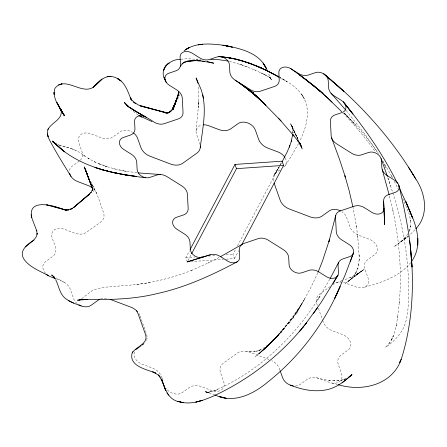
<?xml version="1.0" encoding="UTF-8"?>
<svg xmlns="http://www.w3.org/2000/svg" width="447" height="447" viewBox="0 0 447 447"><rect width="100%" height="100%" fill="white"/><g stroke="black" fill="none" stroke-linecap="round" stroke-linejoin="round"><path stroke-width="0.34" stroke-dasharray="2.23 1.68" d="M196.077 130.904L198.921 101.039L198.502 107.537L198.82 96.479L198.144 85.383M292.846 133.424L293.025 132.083L292.813 133.703L292.539 128.032L292.897 129.714L292.176 126.467L292.897 129.714M358.511 265.535L359.215 258.64L359.164 260.288L359.22 255.237L359.204 256.874L357.729 236.362L357.879 237.955L356.265 225.064L356.516 226.618L353.052 207.559M358.891 263.959L357.684 268.977L358.086 267.407L355.197 274.212L356.795 271.106L353.706 276.129L354.65 274.888L350.202 279.761L351.331 278.738L347.481 281.889L364.037 269.385L345.268 283.415L364.037 269.385M408.938 231.814L410.201 228.78L409.743 230.328L410.737 226.126L410.569 227.774L410.899 223.617L410.642 219.505L410.799 221.192L408.793 212.856L402.797 198.691M317.834 272.72L310.777 287.684L296.065 314.258L304.96 298.423L292.327 319.253L301.96 303.479L288.466 324.103L298.836 308.419L280.157 333.613L292.059 318.191L275.603 338.396L288.315 323.153L270.703 343.279L284.27 328.249L268.116 345.777L282.124 330.864L265.44 348.274L279.883 333.49L264.065 349.515L278.732 334.803L262.68 350.744L277.559 336.099L261.272 351.951L276.358 337.39L259.841 353.141L275.134 338.658L258.4 354.303L273.888 339.91L255.477 356.533L271.318 342.324L264.294 347.71L259.768 350.135L261.277 349.425L256.455 351.241L259.768 350.224L252.935 351.85L254.667 351.605L248.778 351.683L250.493 351.867L246.263 351.241M300.334 139.905C305.692 128.35 309.922 114.963 305.726 102.385C301.77 90.45 290.679 83.187 280.062 77.666M177.537 99.268L180.074 94.323M187.338 261.841L185.846 257.623L189.422 250.834M187.986 260.612L191.238 254.438M226.137 259.171L234.452 258.595L232.96 254.377L235.239 250.057M237.519 245.738L279.816 165.507M280.14 164.887L282.096 161.188M234.452 258.595L238.687 250.571M298.546 143.543L291.07 156.657L285.125 165.77M329.78 279.213L317.443 300.311L320.074 296.02C295.048 336.904 258.366 371.982 213.996 390.885L217.443 389.661L210.571 391.812L207.363 392.371L209.185 392.069L206.156 392.248L208.045 392.192L205.201 391.935L208.95 392.483L204.435 391.365L214.247 394.612M280.297 164.988L281.655 162.591M279.336 166.658L273.905 175.38L279.28 166.781L274.564 174.263M407.949 233.77L404.803 238.067L405.753 236.865L400.126 242.386L408.357 236.234L394.103 246.755L408.357 236.234M410.793 262.557C399.406 276.877 380.905 282.755 363.931 287.382M414.961 229.847L409.329 235.323M81.684 298.702L91.814 290.941L94.697 289.567L99.312 288.237L106.274 287.13L136.268 284.583L149.51 282.61L136.268 284.583M79.298 161.088L72.079 166.267A10.812 8.175 27.8 0 0 69.414 172.24M279.995 169.866L276.386 172.453A12.974 9.806 27.8 0 0 273.726 181.996M330.294 286.477L319.46 294.238A12.974 9.806 27.8 0 0 316.806 303.781L317.61 306.061M332.546 284.856L333.903 283.89A12.974 9.806 27.8 0 1 345.682 283.074L356.13 287.035A10.812 8.175 27.8 0 0 368.166 278.408L364.931 269.273A12.974 9.806 27.8 0 1 367.59 259.735L374.809 254.555A10.812 8.175 27.8 0 0 369.429 239.335L358.975 235.373A12.974 9.806 27.8 0 1 349.856 226.646L346.626 217.516A10.812 8.175 27.8 0 0 341.894 211.716M356.382 274.486L363.014 270.29L356.382 274.486L359.103 273.061L350.018 277.755M219.075 257.472L208.241 263.02L209.38 262.445L191.472 270.429L192.774 269.932C178.269 275.726 163.177 279.951 147.84 282.862M345.095 279.593L352.661 276.386M345.497 378.838L340.988 380.33L345.246 378.989M336.323 282.655L341.961 280.682M346.537 378.542L342.659 379.838L337.597 380.783L339.368 380.52L333.691 380.855L335.501 380.822L329.137 380.475L330.92 380.654L323.796 379.548L315.928 377.626M210.571 391.812L212.403 391.494L207.363 392.371M180.879 59.172L187.623 58.719L197.82 59.417M185.846 257.623L194.853 257.003M201.089 256.572L203.167 256.433M208.71 256.047L215.638 255.572M226.031 254.857L232.96 254.377M190.802 261.607L223.366 259.361M136.832 172.732L124.657 171.05L113.7 168.692L115.32 169.111L105.246 166.139L106.917 166.664L98.15 163.496L106.917 166.664M195.948 59.138L202.323 60.244M124.657 171.05L126.194 171.346L118.785 169.905M229.412 61.368L241.464 64.798L256.103 70.592M332.171 383.14L337.53 384.493M99.865 164.116L93.714 161.401L95.401 162.3L88.16 158.378L89.858 159.383L82.93 154.925L84.628 156.037C77.309 149.89 68.056 147.214 58.926 145.012L58.3 144.828L71.526 148.79M71.861 148.851L76.437 150.706M241.464 64.798L239.748 64.172L248.448 67.352M56.747 279.112L61.317 280.845A12.974 9.806 27.8 0 1 70.442 289.572L73.671 298.708A10.812 8.175 27.8 0 0 77.616 303.938M269.016 359.511L249.42 352.091A12.974 9.806 27.8 0 0 237.642 352.901L223.204 363.255A12.974 9.806 27.8 0 0 220.544 372.792L223.774 381.928A10.812 8.175 27.8 0 1 211.744 390.555L201.29 386.594A12.974 9.806 27.8 0 0 189.511 387.409L182.292 392.583A10.812 8.175 27.8 0 1 165.988 388.203M57.68 144.504L58.926 145.012M254.326 69.771L267.161 75.912L260.294 72.531M262.998 73.783L270.072 77.756L268.373 76.56L270.586 78.303L269.049 76.929L271.078 78.985L269.602 77.074L271.547 79.929L270.469 78.348L271.256 79.739L268.211 72.889M64.301 282.32L56.093 277.905M279.727 77.504L287.013 81.639L280.079 77.61M138.162 115.097L131.742 110.23M344.084 112.94L355.711 125.205L345.514 114.337C357.282 126.685 369.015 139.302 378.503 153.533M344.14 113.085L347.492 116.399L344.179 113.097M343.056 113.08C354.756 125.166 365.529 138.117 375.368 151.751M346.218 110.599L365.009 134.318L377.408 152.315M382.727 160.842L392.455 177.599M392.511 177.638L391.572 175.889L392.483 177.694M384.956 165.977L385.856 167.726L382.61 161.037M394.31 181.298L397.97 188.511M45.588 273.363A10.812 8.175 27.8 0 1 45.488 261.663L52.707 256.489A12.974 9.806 27.8 0 0 55.367 246.951L52.131 237.815A10.812 8.175 27.8 0 1 64.167 229.188L74.615 233.144A12.974 9.806 27.8 0 0 86.394 232.334L100.832 221.98A12.974 9.806 27.8 0 0 103.492 212.442L97.033 194.177L91.892 183.968L95.697 191.517M91.054 182.136L93.306 186.762M290.215 123.232L298.009 139.442L291.6 125.618L297.641 138.872M298.037 139.414L290.936 124.395L297.987 139.447M291.6 125.618L292.198 126.926L291.573 125.294L292.55 128.149M93.239 190.618L93.646 191.746M318.42 308.346L322.455 319.761M322.661 320.337L323.265 322.047A12.974 9.806 27.8 0 0 332.384 330.774L342.832 334.73A10.812 8.175 27.8 0 1 348.219 349.956L341 355.13A12.974 9.806 27.8 0 0 338.34 364.674L341.569 373.804A10.812 8.175 27.8 0 1 329.54 382.431L319.091 378.475A12.974 9.806 27.8 0 0 307.307 379.285L300.088 384.465A10.812 8.175 27.8 0 1 294.26 385.99M279.906 370.038L279.442 368.73A12.974 9.806 27.8 0 0 271.826 360.662M140.107 315.962L146.571 334.227A12.974 9.806 27.8 0 1 145.728 341.961M162.049 377.994L161.646 376.855A12.974 9.806 27.8 0 0 152.522 368.127L142.073 364.165A10.812 8.175 27.8 0 1 134.983 350.733M162.105 378.156L162.797 380.112M387.901 177.917L392.628 192.199M387.884 177.772L390.756 186.315M392.829 192.836C403.032 225.003 408.944 258.707 408.58 292.511C408.379 302.01 408.457 311.671 405.971 320.918C403.306 332.205 394.835 340.944 385.515 347.313L390.393 341.972L389.488 343.246L393.516 335.781L391.064 341.067L394.338 333.238L396.377 324.958L396.098 326.528L397.679 316.672L397.461 318.236L399.422 301.138L399.322 302.686C401.965 271.77 399.434 240.536 392.84 210.252L393.097 211.526L389.32 195.495M93.216 188.662A12.974 9.806 27.8 0 1 97.033 194.177M80.281 160.261A12.974 9.806 27.8 0 0 81.957 151.55L78.728 142.414A10.812 8.175 27.8 0 1 90.758 133.787L101.206 137.749A12.974 9.806 27.8 0 0 112.99 136.933L120.209 131.759A10.812 8.175 27.8 0 1 132.508 132.312M200.133 144.772A12.974 9.806 27.8 0 0 199.753 143.431L196.524 134.296A10.812 8.175 27.8 0 1 201.949 124.998M285.247 158.026A10.812 8.175 27.8 0 1 283.605 167.279M138.771 313.302A12.974 9.806 27.8 0 1 139.939 315.515M100.569 298.954A12.974 9.806 27.8 0 1 108.537 298.814M302.859 96.485L301.155 93.663L304.457 99.133L302.859 96.485"/><path stroke-width="0.67" d="M411.553 261.562C428.204 237.681 407.519 208.889 398.908 186.382M417.789 245.207L417.811 238.24M70.978 176.431C64.351 165.541 57.518 154.763 51.433 143.56C49.343 139.749 46.846 135.642 47.404 131.111C49.667 122.623 64.016 119.93 60.814 109.498L61.127 110.744L60.719 109.068M31.066 214.7L31.771 217.443C27.384 197.635 54.724 205.843 63.692 209.503L46.589 204.882L48.108 205.167M178.426 92.149L178.219 94.585L178.588 91.624L178.252 94.099L173.045 109.727L178.828 93.568L172.643 109.454L177.314 97.927M92.585 188.919L92.373 190.539L92.613 189.137L90.808 192.853L91.166 192.445L73.783 207.425L89.702 193.942L73.297 207.699L70.503 209.386L72.498 208.358L67.503 210.073L68.81 209.855L64.932 209.939L66.894 210.012M292.757 134.094L291.237 141.509M200.29 147.499C202.497 128.39 207.687 107.777 200.887 88.998L196.099 77.923L197.932 83.276M180.258 59.278C170.151 59.255 158.691 68.978 164.921 79.572M335.736 215.348L328.869 241.827L329.489 239.693L322.6 260.73L318.085 272.145M163.596 70.291L165.06 66.882L163.853 69.453M291.735 140.034L289.338 147.113L289.84 145.672L287.181 151.98L281.99 161.993M136.62 310.894L138.101 313.8L145.286 333.808C149.264 343.743 136.296 346.263 132.195 352.867C128.378 366.451 147.381 369.54 155.696 373.083L152.695 371.826L157.679 374.564L160.456 377.179M350.258 261.624L353.471 252.946L345.084 275.05L334.702 298.4L340.161 286.639L337.222 293.137L337.63 292.26C321.862 327.07 297.87 358.12 267.937 381.911C253.594 394.047 233.328 404.244 214.873 394.841M338.2 384.66C363.193 392.304 394.131 384.409 401.954 357.047C412.788 321.292 414.447 283.18 410.329 246.185L412.022 266.926L410.329 246.185M177.817 96.619L172.536 109.336L176.425 100.374M400.261 361.254L399.752 362.467L401.143 359.17M176.403 100.329L172.486 109.236L176.453 100.62M48.427 128.418L47.874 129.619M168.575 112.549L170.469 111.677L168.575 112.549L172.022 109.973L170.961 111.107L172.475 109.141L176.448 100.575M172.475 109.141L175.062 104.095M338.653 262.395L330.121 278.615M190.076 249.605L234.977 164.435L282.096 161.188L283.588 165.407L241.615 245.017M191.567 253.823L236.469 168.653L234.977 164.435M132.91 351.655L132.195 352.867M333.015 283.549L337.988 275.179L320.968 302.697L306.055 323.36M313.28 313.777L317.588 307.625M180.297 66.229L183.019 63.1L182.007 63.826L184.756 62.016L183.656 62.714L187.55 61.25L184.22 62.368M159.154 375.81L158.244 374.849C165.764 384.398 165.055 399.489 180.04 401.954C191.741 405.094 203.676 400.283 214.309 395.679C250.208 378.883 282.336 353.89 306.692 322.561L302.591 327.662M415.783 228.83C429.031 215.08 425.695 193.825 415.911 179.174C392.092 138.715 360.12 103.48 323.79 73.889L343.927 91.479L325.522 75.236M299.216 331.674L303.262 326.869M25.345 246.94L33.955 240.022C26.496 244.883 17.668 251.7 25.082 260.718C31.139 267.898 40.364 271.24 48.382 275.659M33.659 240.262L36.447 236.564L37.135 233.418L37.14 234.306L36.704 230.496L36.822 231.015L32.011 218.477L31.346 215.761M348.47 377.279L351.934 374.703C344.129 381.744 335.395 388.639 324.639 390.125C312.984 392.047 301.133 389.376 290.271 385.141M342.039 382.872L351.934 374.703M94.591 86.204L93.172 87.327C99.843 80.002 107.28 72.906 117.321 78.448C125.283 82.404 127.82 91.669 131.01 99.184L130.636 98.346L131.452 99.949L130.278 97.658L131.854 100.29M93.172 87.327L93.362 87.176C81.399 95.272 65.011 75.247 54.914 88.394C51.684 98.256 60.021 107.816 64.625 115.823L59.725 108.258L64.251 115.628L59.898 107.856M184.108 50.852C194.948 42.292 210.029 43.566 222.857 45.208C239.866 48.22 260.852 52.617 267.412 71.039M139.47 346.95L136.693 348.945A10.812 8.175 27.8 0 0 135.737 349.766M140.302 346.358L141.202 345.71M142.241 344.961L143.912 343.765M187.656 48.432L185.427 49.846L186.259 49.321M241.944 244.431L220.276 256.813M80.51 299.356L79.331 300.015L80.46 299.529L77.527 300.244L87.193 299.423L80.913 299.585C106.352 299.781 132.01 299.803 156.886 293.645C185.332 287.522 211.956 275.179 237.541 261.618M210.219 254.812L187.181 261.914L210.219 254.812A10.382 7.845 27.8 0 1 220.097 256.366L227.691 261.137A8.649 6.537 27.8 0 0 239.715 257.081L239.335 249.879A10.382 7.845 27.8 0 1 243.883 243.453L258.316 238.581A10.382 7.845 27.8 0 1 268.189 240.14L283.387 249.677A10.382 7.845 27.8 0 1 288.706 257.656L289.092 264.859A8.649 6.537 27.8 0 0 301.759 272.81L308.972 270.374A10.382 7.845 27.8 0 1 318.845 271.932L326.444 276.699A8.649 6.537 27.8 0 0 338.468 272.642L338.083 265.44A10.382 7.845 27.8 0 1 342.637 259.014L349.85 256.578A8.649 6.537 27.8 0 0 349.208 244.57L341.614 239.804A10.382 7.845 27.8 0 1 336.289 231.82L335.524 217.415A10.382 7.845 27.8 0 1 340.078 210.99L354.505 206.117A10.382 7.845 27.8 0 1 364.378 207.676L371.977 212.442A8.649 6.537 27.8 0 0 384.001 208.386L383.615 201.184A10.382 7.845 27.8 0 1 388.169 194.758L395.383 192.322A8.649 6.537 27.8 0 0 394.746 180.314L387.147 175.548A10.382 7.845 27.8 0 1 381.822 167.564L381.442 160.361A8.649 6.537 27.8 0 0 368.775 152.416L361.562 154.846A10.382 7.845 27.8 0 1 351.688 153.293L336.49 143.755A10.382 7.845 27.8 0 1 331.166 135.771L330.4 121.366A10.382 7.845 27.8 0 1 334.954 114.94L342.167 112.504A8.649 6.537 27.8 0 0 341.525 100.497L333.931 95.731A10.382 7.845 27.8 0 1 328.606 87.746L328.221 80.544A8.649 6.537 27.8 0 0 315.56 72.593L308.346 75.029A10.382 7.845 27.8 0 1 298.467 73.47L290.874 68.704A8.649 6.537 27.8 0 0 278.85 72.76L279.23 79.963A10.382 7.845 27.8 0 1 274.681 86.388L260.249 91.261A10.382 7.845 27.8 0 1 250.376 89.702L235.178 80.164A10.382 7.845 27.8 0 1 229.859 72.185L229.473 64.977A8.649 6.537 27.8 0 0 216.806 57.032L209.593 59.468A10.382 7.845 27.8 0 1 199.72 57.909L192.121 53.143A8.649 6.537 27.8 0 0 180.096 57.199L180.482 64.402A10.382 7.845 27.8 0 1 175.928 70.827L168.715 73.263A8.649 6.537 27.8 0 0 169.352 85.271L176.951 90.037A10.382 7.845 27.8 0 1 182.275 98.022L183.041 112.426A10.382 7.845 27.8 0 1 178.487 118.852L164.06 123.724A10.382 7.845 27.8 0 1 154.187 122.165C146.342 116.74 137.391 113.158 129.731 107.442L144.605 116.404C137.413 112.499 129.921 108.61 124.361 102.464L128.881 107.297M169.027 112.326L165.776 113.035L168.452 112.683L166.692 112.851L168.295 112.867L165.06 112.393L168.295 112.867M186.187 61.714L195.16 60.596L191.88 60.663L200.351 60.753L196.92 60.658L204.575 61.418L202.798 61.189L213.733 63.195L207.017 61.457M190.5 60.915L187.388 61.138L195.16 60.596M236.469 168.653L283.588 165.407M210.839 59.546L217.823 59.552L228.065 61.049M160.568 174.526L138.168 172.888M218.723 56.652C240.195 57.797 260.361 66.698 278.922 76.94M65.726 209.967L66.603 210.056L64.647 209.794L66.609 210.174L51.813 206.067M220.874 56.752L230.132 57.948L223.316 57.004M145.722 177.71C112.376 174.09 76.42 166.474 52.461 141.034L64.72 151.879L52.902 141.816L56.691 144.331M166.915 112.756L167.446 112.862L140.062 105.872L166.385 112.918L138.782 105.14L133.642 102.112L135.81 103.698L131.558 99.865M81.27 305.983C75.431 303.899 69.369 301.82 64.569 297.752C59.451 292.981 58.663 285.605 55.646 279.604M55.439 278.621L50.869 276.889A10.812 8.175 27.8 0 1 46.482 274.24M110.085 299.317L130.988 307.234A12.974 9.806 27.8 0 1 137.441 311.598M152.019 121.629L138.665 115.421M68.581 300.652L73.643 303.116M140.084 116.192L141.85 117.153M278.906 77.018C262.953 68.123 245.9 60.462 227.741 57.557L238.698 59.842L236.133 59.2L250.588 63.653L247.862 62.714L261.853 68.251L259.031 67.061L269.513 71.889L266.647 70.537L279.124 77.158M53.925 276.609L51.584 274.961L54.45 277.632L53.511 276.531L55.037 278.542M52.902 141.816L56.154 143.973M235.178 80.164L253.829 93.188L238.569 82.315L257.092 96.474L241.833 84.422L260.182 99.575L249.175 90.098M290.874 68.704L306.608 79.929M316.007 87.556L298.982 74.493L313.95 85.975L306.324 79.946L320.583 91.652L312.978 85.103L326.584 97.016L341.737 111.7M317.018 88.377L323.069 93.423M246.029 87.388L244.978 86.489L246.018 87.405M249.13 90.154L263.121 102.525L254.566 94.591M319.041 90.009L332.054 102.112M252.007 92.261L253.002 93.194M254.494 94.596L265.931 105.347L257.254 96.748M258.83 98.329L281.096 120.958M126.216 104.419L128.518 106.844L124.361 102.464M278.721 118.483L294.014 136.011L292.813 134.592L298.49 141.582L297.328 140.09L300.965 145.431L300.077 143.861L300.708 145.052M330.936 93.155L345.788 110.096M166.871 392.924L168.804 395.209M344.676 103.508L352.906 114.058L343.262 101.843C363.908 127.127 382.911 153.964 397.377 183.304M408.452 167.251L413.671 175.481M412.877 174.224L415.911 179.174M59.227 106.66L56.886 102.469L62.675 112.912L61.273 110.169M299.49 142.559L301.803 147.605L299.451 142.587M298.507 140.766L302.245 148.974M166.206 82.254L164.116 77.627L165.284 80.421M87.707 175.034L84.304 166.943L92.546 188.522M331.607 137.939L339.48 159.244L345.335 177.073L344.933 175.744L349.208 190.914L352.912 206.905M84.969 168.659L92.792 189.399L85.751 170.57L92.685 189.182L92.568 188.159M381.073 158.556L387.443 176.459M161.769 379.553L165.636 390.505L161.54 378.916M274.134 183.136L280.191 200.262A12.974 9.806 27.8 0 0 289.31 208.989L310.212 216.907A12.974 9.806 27.8 0 0 321.991 216.091L329.21 210.917A10.812 8.175 27.8 0 1 340.502 210.895M280.135 370.692L282.672 377.866A10.812 8.175 27.8 0 0 293.338 385.906M47.561 134.631L48.142 136.648L47.354 133.882M382.263 169.731L389.147 194.825M398.813 185.164C403.758 205.648 408.083 226.333 410.463 247.292L409.636 240.693M202.782 94.853L203.424 98.256M92.423 187.556L92.708 189.204M383.615 201.184L384.638 224.567L384.001 208.386M92.428 188.003A12.974 9.806 27.8 0 0 87.914 185.449L77.46 181.488A10.812 8.175 27.8 0 1 69.659 173.559M133.547 133.022A10.812 8.175 27.8 0 1 137.626 138.358L140.855 147.488A12.974 9.806 27.8 0 0 149.974 156.215L170.877 164.133A12.974 9.806 27.8 0 0 182.655 163.323L197.093 152.969A12.974 9.806 27.8 0 0 200.306 145.979M203.229 124.83A10.812 8.175 27.8 0 1 208.553 125.668L219.008 129.624A12.974 9.806 27.8 0 0 230.786 128.814L238.005 123.64A10.812 8.175 27.8 0 1 255.421 130.233L258.651 139.369A12.974 9.806 27.8 0 0 267.775 148.097L278.224 152.053A10.812 8.175 27.8 0 1 284.884 157.389M99.765 299.283A12.974 9.806 27.8 0 0 98.306 300.127L91.087 305.307A10.812 8.175 27.8 0 1 78.784 304.748M146.588 117.399A8.649 6.537 27.8 0 0 134.564 121.455L134.949 128.658A10.382 7.845 27.8 0 1 130.395 135.083L123.182 137.52A8.649 6.537 27.8 0 0 123.819 149.522L131.418 154.293A10.382 7.845 27.8 0 1 136.743 162.278L137.123 169.48A8.649 6.537 27.8 0 0 149.79 177.425L157.003 174.995A10.382 7.845 27.8 0 1 166.876 176.548L182.074 186.086A10.382 7.845 27.8 0 1 187.394 194.071L188.165 208.475A10.382 7.845 27.8 0 1 183.611 214.901L176.397 217.337A8.649 6.537 27.8 0 0 177.04 229.345L184.633 234.111A10.382 7.845 27.8 0 1 189.958 242.095L190.344 249.297A8.649 6.537 27.8 0 0 203.005 257.248M166.25 65.391L165.546 66.184L166.837 64.759L166.25 65.391M101.508 79.583L94.216 86.584L102.033 79.108L101.508 79.583M168.402 63.513L167.485 64.178L169.134 62.993L168.402 63.513M188.176 48.147L186.785 48.946L189.087 47.656L188.176 48.147M61.619 84.036L58.753 84.896L62.032 83.919L61.619 84.036M202.525 400.305L195.926 402.071L202.525 400.305M199.798 44.605L198.211 44.829L202.228 44.281L199.798 44.605M107.777 76.677L107.062 76.711L110.99 76.566L107.777 76.677M136.162 176.414L123.635 174.531L136.162 176.414M126.026 174.928L114.806 172.838L126.026 174.928M228.227 46.22L222.857 45.208L232.412 47.142L226.758 45.907L228.227 46.22M117.293 173.358L107.224 171.089L117.293 173.358M225.992 398.26L219.863 396.69L225.992 398.26M180.649 402.077L177.588 401.3L183.158 402.73L180.649 402.077M109.789 171.726L100.698 169.296L109.789 171.726M103.324 170.039L95.049 167.469L103.324 170.039M118.17 79.013L117.321 78.448L121.059 80.974L118.17 79.013M264.792 65.921L263.093 63.049L266.351 68.581L264.792 65.921M411.469 215.387L405.63 201.144L412.536 218.03L411.469 215.387M54.143 94.395L53.964 92.59L54.143 94.395"/></g></svg>
